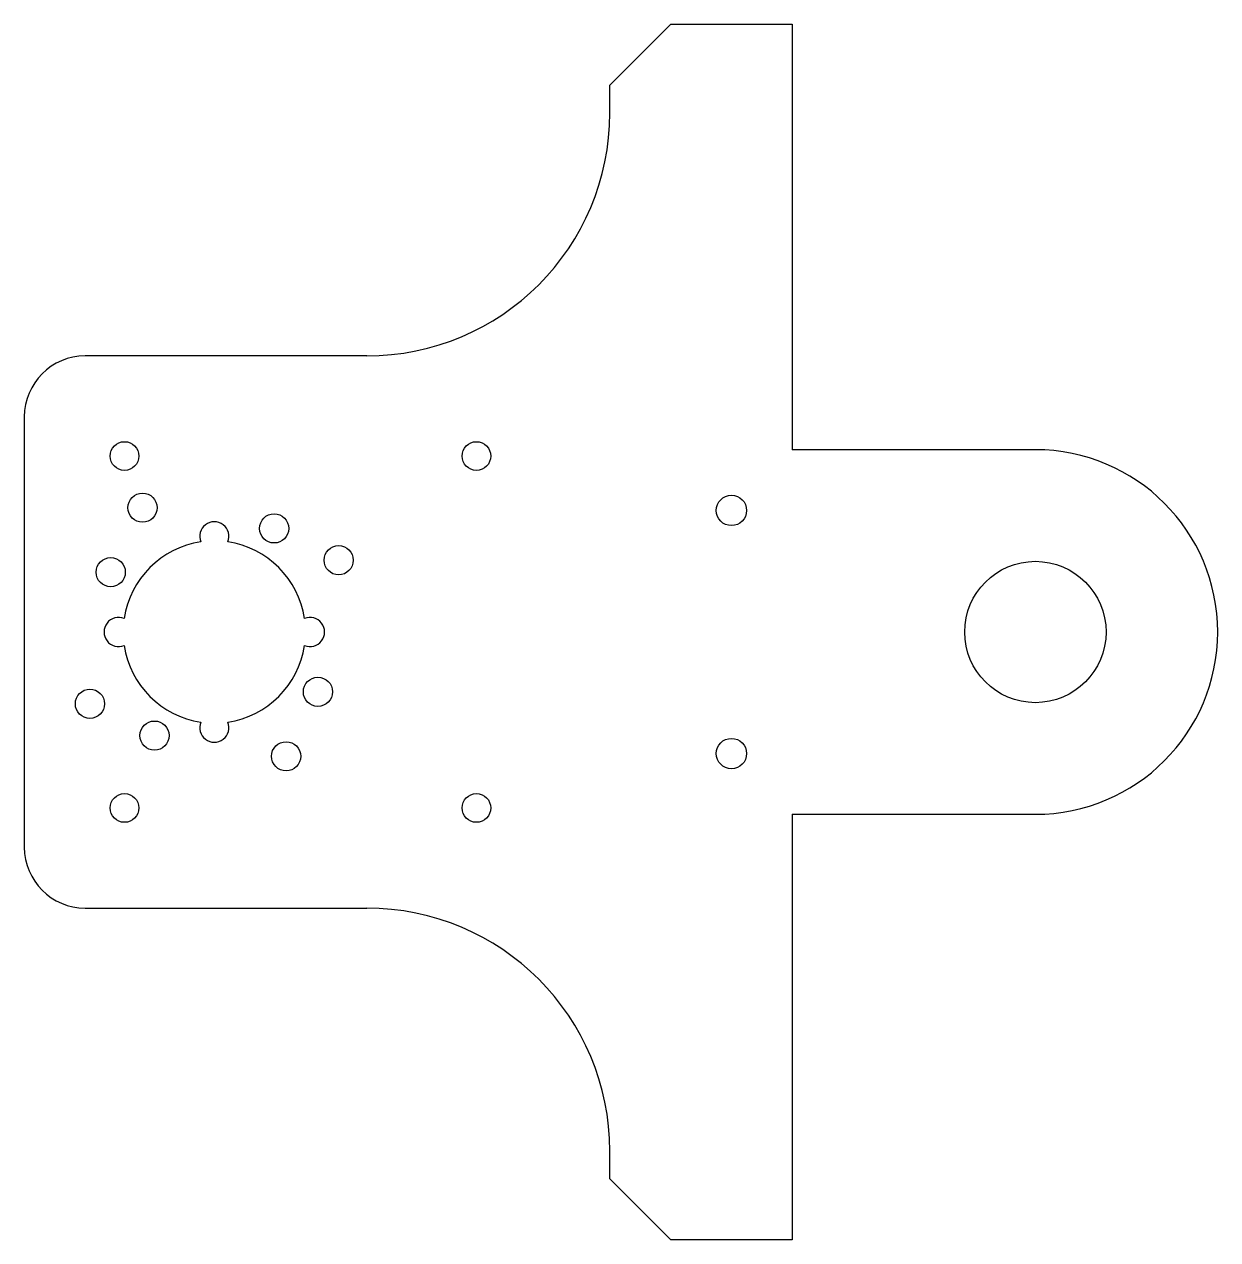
# Model space of a CAD drawing. Header units: millimetres. Extents: x -97 to 152, y -127 to 127.
import ezdxf

# ---------------------------------------------------------------- set-up
doc = ezdxf.new("R2010")
doc.units = ezdxf.units.MM
doc.layers.add('CutProfile', color=7, linetype='CONTINUOUS')

msp = doc.modelspace()

# ---------------------------------------------------------------- linework, layer by layer
at = {"layer": 'CutProfile'}
for p, q in [((25.4, 114.3), (38.1, 127)), ((38.1, 127), (63.5, 127)), ((63.5, 127), (63.5, 38.1)), ((25.4, 108.5), (25.4, 114.3)), ((-25.4, 57.7), (-84.26, 57.7)), ((-96.96, 45), (-96.96, -45)), ((114.3, 38.1), (63.5, 38.1)), ((63.5, -38.1), (63.5, -127)), ((63.5, -38.1), (114.3, -38.1)), ((-84.26, -57.7), (-25.4, -57.7)), ((25.4, -114.3), (25.4, -108.5)), ((38.1, -127), (25.4, -114.3)), ((63.5, -127), (38.1, -127))]:
    msp.add_line(p, q, dxfattribs=at)
for centre, radius in [((-76.03, 36.77), 3), ((-2.49, 36.77), 3), ((-72.26, 25.98), 3.05), ((50.8, 25.4), 3.17), ((-44.76, 21.65), 3.05), ((-31.28, 15), 3.05), ((-78.91, 12.5), 3.05), ((114.3, 0), 14.77), ((-35.61, -12.5), 3.05), ((-83.25, -15), 3.05), ((-69.76, -21.65), 3.05), ((50.8, -25.4), 3.17), ((-42.26, -25.98), 3.05), ((-76.03, -36.77), 3), ((-2.49, -36.77), 3)]:
    msp.add_circle(centre, radius, dxfattribs=at)
for centre, radius, start, end in [((-25.4, 108.5), 50.8, -90, 0), ((-84.26, 45), 12.7, 90, -180), ((114.3, 0), 38.1, -90, 90), ((-57.26, 20), 3.05, -22.354, -157.646), ((-57.26, 0), 19.05, 98.5153, 171.4847), ((-57.26, 0), 19.05, 8.5153, 81.4847), ((-77.26, 0), 3.05, 67.646, -67.646), ((-37.26, 0), 3.05, -112.354, 112.354), ((-57.26, 0), 19.05, -171.4847, -98.5153), ((-57.26, 0), 19.05, -81.4847, -8.5153), ((-57.26, -20), 3.05, 157.646, 22.354), ((-84.26, -45), 12.7, 180, -90), ((-25.4, -108.5), 50.8, 0, 90)]:
    msp.add_arc(centre, radius, start, end, dxfattribs=at)

doc.saveas('drawing.dxf')
